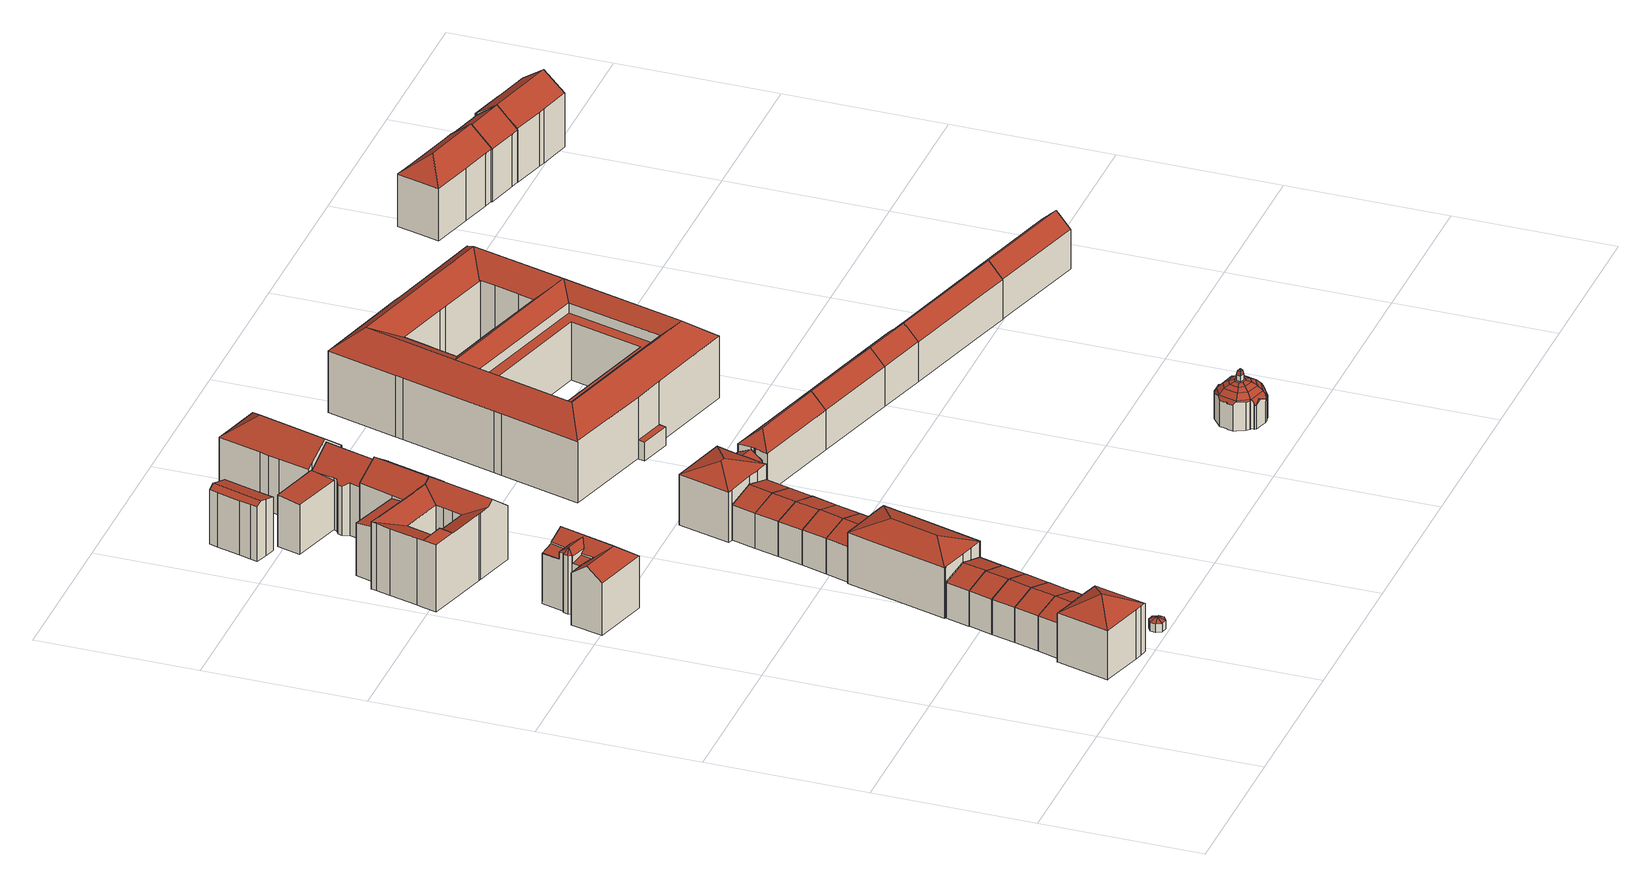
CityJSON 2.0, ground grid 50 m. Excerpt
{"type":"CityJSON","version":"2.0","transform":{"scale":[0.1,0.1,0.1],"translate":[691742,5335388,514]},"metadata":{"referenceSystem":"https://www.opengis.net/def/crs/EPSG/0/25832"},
"CityObjects":{
"building1":{"type":"Building","attributes":{"Gemeindeschluessel":"09162000","HoeheDach":"536.285","HoeheGrund":"515.530","Methode":"1000","NiedrigsteTraufeDesGebaeudes":"531.382","Geometrietyp2DReferenz":"3000","function":"31001_9998","roofType":"3500","measuredHeight":20.75,"storeysAboveGround":3},"geometry":[{"type":"MultiSurface","lod":"2","boundaries":[[[0,1,2,3,4,5]],[[6,7,8,9,10,11,12]],[[2,1,13,14]],[[15,16,5,4]],[[17,18,16,15,19,20]],[[21,22,23,24,25,26,27,20,19,15,4,3,2,14,28,29]],[[22,21,29,10,9,8]],[[11,10,29,28,14,13]],[[30,31,6,12,32]],[[32,12,18,17]],[[12,11,13,1,0,5,16,18]],[[25,31,30,26]],[[24,23,22,8,7,6,31,25]],[[27,26,30,32,17,20]]],"semantics":{"surfaces":[{"type":"WallSurface"},{"type":"RoofSurface"},{"type":"GroundSurface"}],"values":[0,1,0,0,0,2,0,0,1,1,1,0,0,0]}}]},
"building2":{"type":"Building","attributes":{"Gemeindeschluessel":"09162000","HoeheDach":"529.472","HoeheGrund":"515.530","Methode":"1000","NiedrigsteTraufeDesGebaeudes":"527.047","Geometrietyp2DReferenz":"3000","function":"31001_9998","roofType":"3100","measuredHeight":13.94,"storeysAboveGround":2},"geometry":[{"type":"MultiSurface","lod":"2","boundaries":[[[33,34,35,36,37,38,39]],[[40,37,36,41]],[[14,33,39,2]],[[29,42,41,36,35,34]],[[2,39,43,4]],[[42,29,14,2,4,44,45,40,41]],[[39,38,46,43]],[[29,34,33,14]],[[44,46,38,45]],[[45,38,37,40]],[[4,43,46,44]]],"semantics":{"surfaces":[{"type":"RoofSurface"},{"type":"WallSurface"},{"type":"GroundSurface"}],"values":[0,1,1,1,1,2,0,1,1,1,1]}}]},
"building3":{"type":"Building","attributes":{"Gemeindeschluessel":"09162000","HoeheDach":"529.508","HoeheGrund":"515.520","Methode":"1000","NiedrigsteTraufeDesGebaeudes":"527.029","Geometrietyp2DReferenz":"3000","function":"31001_9998","roofType":"3100","measuredHeight":13.99,"storeysAboveGround":2},"geometry":[{"type":"MultiSurface","lod":"2","boundaries":[[[47,48,49,50]],[[51,48,47,52,53,54]],[[55,56,54,53]],[[44,46,56,55]],[[38,37,57,58,49,48,51,54,59]],[[59,54,56,46]],[[60,45,38,59,46,44]],[[41,57,37,40]],[[61,41,40,45,60,44,55,53,52,47,50]],[[41,61,50,49,58,57]],[[40,37,38,45]]],"semantics":{"surfaces":[{"type":"WallSurface"},{"type":"RoofSurface"},{"type":"GroundSurface"}],"values":[0,0,0,0,1,1,0,0,2,0,0]}}]},
"building4":{"type":"Building","attributes":{"Gemeindeschluessel":"09162000","HoeheDach":"529.509","HoeheGrund":"515.510","Methode":"1000","NiedrigsteTraufeDesGebaeudes":"527.036","Geometrietyp2DReferenz":"3000","function":"31001_9998","roofType":"3100","measuredHeight":14,"storeysAboveGround":2},"geometry":[{"type":"MultiSurface","lod":"2","boundaries":[[[48,49,62,63,64,65,54]],[[50,49,48,47]],[[66,64,63,67]],[[68,50,47,53,55,69,70,66,67]],[[50,68,67,63,62,49]],[[69,71,65,70]],[[64,66,70,65]],[[55,56,71,69]],[[53,54,56,55]],[[54,65,71,56]],[[47,48,54,53]]],"semantics":{"surfaces":[{"type":"RoofSurface"},{"type":"WallSurface"},{"type":"GroundSurface"}],"values":[0,1,1,2,1,1,1,1,1,0,1]}}]},
"building5":{"type":"Building","attributes":{"Gemeindeschluessel":"09162000","HoeheDach":"519.390","HoeheGrund":"515.590","Methode":"2000","NiedrigsteTraufeDesGebaeudes":"518.407","Geometrietyp2DReferenz":"3000","function":"31001_2000","roofType":"3600","measuredHeight":3.8},"geometry":[{"type":"MultiSurface","lod":"2","boundaries":[[[72,73,74,75]],[[76,77,78,79]],[[76,79,80]],[[81,82,83,84]],[[84,83,73,72]],[[81,84,72,75,85,86,78,77]],[[82,76,80]],[[83,80,73]],[[80,87,74]],[[74,87,85,75]],[[85,87,88,86]],[[86,88,79,78]],[[80,88,87]],[[80,79,88]],[[77,76,82,81]],[[73,80,74]],[[83,82,80]]],"semantics":{"surfaces":[{"type":"WallSurface"},{"type":"RoofSurface"},{"type":"GroundSurface"}],"values":[0,0,1,0,0,2,1,1,1,0,0,0,1,1,0,1,1]}}]},
"building6":{"type":"Building","attributes":{"Gemeindeschluessel":"09162000","HoeheDach":"536.540","HoeheGrund":"515.640","Methode":"2000","NiedrigsteTraufeDesGebaeudes":"532.218","Geometrietyp2DReferenz":"3000","function":"31001_3000","roofType":"3100","measuredHeight":20.9,"storeysAboveGround":4},"geometry":[{"type":"MultiSurface","lod":"2","boundaries":[[[89,90,91,92]],[[93,94,95,96]],[[97,98,99,100]],[[101,102,103,104]],[[105,106,107,108,109]],[[110,111,112,113]],[[114,115,116,99,98]],[[93,96,90,89]],[[111,94,93,89,112]],[[113,109,108]],[[117,118,119,120,121]],[[100,99,122,123]],[[92,124,112,89]],[[104,103,120,119]],[[116,115,95,94,111,110,121,120,103]],[[125,126,127,124,92,91]],[[128,129,130,118,117,131]],[[114,98,97,132,133]],[[113,112,124,127,109]],[[133,125,91,90,96,95,115,114]],[[134,129,128,106,105,126,125,133,132,97,100,123]],[[129,134,135,102,101,130]],[[104,119,118,130,101]],[[116,103,102,135,136]],[[137,113,108,107]],[[105,109,127,126]],[[106,128,131,137,107]],[[134,123,122,136,135]],[[99,116,136,122]],[[110,113,137,131,117,121]]],"semantics":{"surfaces":[{"type":"RoofSurface"},{"type":"WallSurface"},{"type":"GroundSurface"}],"values":[0,1,1,1,1,0,0,0,1,0,1,1,1,1,0,1,1,1,0,1,2,1,0,0,0,1,1,1,0,0]}}]},
"building7":{"type":"Building","attributes":{"Gemeindeschluessel":"09162000","HoeheDach":"529.537","HoeheGrund":"515.460","Methode":"1000","NiedrigsteTraufeDesGebaeudes":"527.009","Geometrietyp2DReferenz":"3000","function":"31001_9998","roofType":"3100","measuredHeight":14.08,"storeysAboveGround":2},"geometry":[{"type":"MultiSurface","lod":"2","boundaries":[[[138,139,140,141,142,143]],[[66,144,65,70]],[[145,146,63,67]],[[69,71,147,148]],[[144,63,146,139,138,65]],[[70,65,71,69]],[[140,139,146,145]],[[65,138,143,147,71]],[[67,66,70,69,148,142,141,140,145]],[[148,147,143,142]],[[67,63,144,66]]],"semantics":{"surfaces":[{"type":"WallSurface"},{"type":"RoofSurface"},{"type":"GroundSurface"}],"values":[0,0,0,0,1,0,0,1,2,0,0]}}]},
"building8":{"type":"Building","attributes":{"Gemeindeschluessel":"09162000","HoeheDach":"529.450","HoeheGrund":"515.390","Methode":"1000","NiedrigsteTraufeDesGebaeudes":"526.973","Geometrietyp2DReferenz":"3000","function":"31001_9998","roofType":"3100","measuredHeight":14.06,"storeysAboveGround":2},"geometry":[{"type":"MultiSurface","lod":"2","boundaries":[[[149,150,151,152]],[[153,146,154,155]],[[156,157,146,153]],[[158,159,147,160]],[[160,147,150,149]],[[152,151,161,162,163]],[[155,154,164,159,158]],[[163,162,157,156]],[[152,163,156,153,155,158,160,149]],[[154,146,157,162,161,164]],[[159,164,161,151,150,147]]],"semantics":{"surfaces":[{"type":"WallSurface"},{"type":"GroundSurface"},{"type":"RoofSurface"}],"values":[0,0,0,0,0,0,0,0,1,2,2]}}]},
"building9":{"type":"Building","attributes":{"Gemeindeschluessel":"09162000","HoeheDach":"535.432","HoeheGrund":"515.430","Methode":"1000","NiedrigsteTraufeDesGebaeudes":"532.065","Geometrietyp2DReferenz":"3000","function":"31001_9998","roofType":"3200","measuredHeight":20,"storeysAboveGround":3},"geometry":[{"type":"MultiSurface","lod":"2","boundaries":[[[165,166,167,168,169,170,171]],[[171,172,173,174,175,176]],[[152,166,165,149]],[[177,178,179,180,181,182,183]],[[170,177,183,173,172,171]],[[163,167,166,152]],[[184,185,156,163,152,149,176,175,174,186,187,188,189,190,191]],[[191,178,192,184]],[[178,191,190,179]],[[183,182,187,186,174,173]],[[169,192,178,177,170]],[[185,184,192,169,168,156]],[[149,165,171,176]],[[187,182,181,188]],[[180,179,190,189,188,181]],[[156,168,167,163]]],"semantics":{"surfaces":[{"type":"RoofSurface"},{"type":"WallSurface"},{"type":"GroundSurface"}],"values":[0,1,1,0,0,1,2,1,1,1,0,1,1,1,1,1]}}]},
"building10":{"type":"Building","attributes":{"Gemeindeschluessel":"09162000","HoeheDach":"539.090","HoeheGrund":"515.669","Methode":"2000","NiedrigsteTraufeDesGebaeudes":"533.487","Geometrietyp2DReferenz":"3000","function":"31001_3000","roofType":"3100","measuredHeight":23.42,"storeysAboveGround":4},"geometry":[{"type":"MultiSurface","lod":"2","boundaries":[[[193,194,195,196,197,198,199,200]],[[201,202,203,204,205,206,207,208]],[[209,210,211,212]],[[213,214,215,216,217,218,194,219]],[[220,221,222,223,224,225,226,227,228,229,230,231,232,233,234,209,212,207,206,205,204],[235,236,237,238,239,240,241,242]],[[204,203,243,220]],[[244,245,200,199,230,229,228]],[[230,199,198,231]],[[193,219,194]],[[220,243,246,221]],[[213,247,248,214]],[[239,218,249,240]],[[224,223,222,250,251,217,216,225]],[[238,194,218,239]],[[195,252,253,201,208,211,210,254,196]],[[197,196,254,234,233,232]],[[221,246,250,222]],[[235,242,255,253,252,236]],[[240,249,256,241]],[[250,246,243,203,202,251]],[[238,237,236,252,195,194]],[[225,216,215,226]],[[231,198,197,232]],[[248,247,257,245,244]],[[257,247,213,219,193,200,245]],[[227,226,215,214,248,244,228]],[[234,254,210,209]],[[212,211,208,207]],[[217,251,202,201,253,255,256,249,218]],[[241,256,255,242]]],"semantics":{"surfaces":[{"type":"RoofSurface"},{"type":"WallSurface"},{"type":"GroundSurface"}],"values":[0,1,1,0,2,1,1,1,1,1,1,1,1,1,0,1,1,1,1,0,1,1,1,0,1,1,1,1,0,1]}}]},
"building11":{"type":"Building","attributes":{"Gemeindeschluessel":"09162000","HoeheDach":"533.687","HoeheGrund":"515.520","Methode":"1000","NiedrigsteTraufeDesGebaeudes":"532.799","Geometrietyp2DReferenz":"3000","function":"31001_9998","roofType":"1000","measuredHeight":18.17,"storeysAboveGround":4},"geometry":[{"type":"MultiSurface","lod":"2","boundaries":[[[258,259,260,261,262,263]],[[264,265,266,260,259,258]],[[267,268,263,262,261,269]],[[269,266,265,267]],[[268,267,265,264,258,263]],[[261,260,266,269]]],"semantics":{"surfaces":[{"type":"WallSurface"},{"type":"RoofSurface"},{"type":"GroundSurface"}],"values":[0,1,2,0,0,0]}}]},
"building12":{"type":"Building","attributes":{"Gemeindeschluessel":"09162000","HoeheDach":"529.516","HoeheGrund":"515.430","Methode":"1000","NiedrigsteTraufeDesGebaeudes":"526.956","Geometrietyp2DReferenz":"3000","function":"31001_9998","roofType":"3100","measuredHeight":14.09,"storeysAboveGround":2},"geometry":[{"type":"MultiSurface","lod":"2","boundaries":[[[270,271,272,273]],[[274,275,276,190]],[[277,278,279,280,281]],[[189,190,276,282,277,188]],[[282,276,275,272,271,278,277]],[[188,277,281,187]],[[281,280,283,187]],[[279,278,271,270,284,285,283,280]],[[273,272,275,274]],[[190,189,188,187,283,285,284,270,273,274]]],"semantics":{"surfaces":[{"type":"WallSurface"},{"type":"RoofSurface"},{"type":"GroundSurface"}],"values":[0,0,1,0,1,0,0,0,0,2]}}]},
"building13":{"type":"Building","attributes":{"Gemeindeschluessel":"09162000","HoeheDach":"534.670","HoeheGrund":"515.610","Methode":"2000","NiedrigsteTraufeDesGebaeudes":"533.105","Geometrietyp2DReferenz":"3000","function":"31001_9998","roofType":"3100","measuredHeight":19.06,"storeysAboveGround":5},"geometry":[{"type":"MultiSurface","lod":"2","boundaries":[[[286,287,288,289]],[[290,291,292,293,294,295]],[[296,297,292,291]],[[298,299,300,301]],[[292,297,302,303,304,305,293]],[[295,294,299,298]],[[306,296,291,290,295,298,301,286,289,307,308,309]],[[308,304,303,309]],[[296,306,309,303,302,297]],[[305,304,308,307,289,288]],[[293,305,288,287,300,299,294]],[[301,300,287,286]]],"semantics":{"surfaces":[{"type":"WallSurface"},{"type":"RoofSurface"},{"type":"GroundSurface"}],"values":[0,0,0,0,1,0,2,0,0,0,1,0]}}]},
"building14":{"type":"Building","attributes":{"Gemeindeschluessel":"09162000","HoeheDach":"529.557","HoeheGrund":"515.400","Methode":"1000","NiedrigsteTraufeDesGebaeudes":"526.964","Geometrietyp2DReferenz":"3000","function":"31001_9998","roofType":"3100","measuredHeight":14.16,"storeysAboveGround":2},"geometry":[{"type":"MultiSurface","lod":"2","boundaries":[[[310,311,312,313]],[[284,270,271,314,280,283]],[[283,280,315,316]],[[273,272,271,270]],[[274,273,270,284,283,316,310,313,317]],[[271,272,275,318,312,311,319,314]],[[319,311,310,316,315]],[[314,319,315,280]],[[317,318,275,274]],[[313,312,318,317]],[[274,275,272,273]]],"semantics":{"surfaces":[{"type":"WallSurface"},{"type":"GroundSurface"},{"type":"RoofSurface"}],"values":[0,0,0,0,1,2,0,2,0,0,0]}}]},
"building15":{"type":"Building","attributes":{"Gemeindeschluessel":"09162000","HoeheDach":"532.656","HoeheGrund":"515.620","Methode":"1000","NiedrigsteTraufeDesGebaeudes":"531.776","Geometrietyp2DReferenz":"3000","function":"31001_9998","roofType":"1000","measuredHeight":17.04,"storeysAboveGround":4},"geometry":[{"type":"MultiSurface","lod":"2","boundaries":[[[320,321,322,323,324,325]],[[321,326,327,322]],[[320,328,326,321]],[[328,329,330,331,332,327,326]],[[324,331,330,325]],[[320,325,330,329,328]],[[332,331,324,323,322,327]]],"semantics":{"surfaces":[{"type":"GroundSurface"},{"type":"WallSurface"},{"type":"RoofSurface"}],"values":[0,1,1,2,1,1,1]}}]},
"building16":{"type":"Building","attributes":{"Gemeindeschluessel":"09162000","HoeheDach":"539.022","HoeheGrund":"515.530","Methode":"1000","NiedrigsteTraufeDesGebaeudes":"533.763","Geometrietyp2DReferenz":"3000","function":"31001_9998","roofType":"3100","measuredHeight":23.49,"storeysAboveGround":4},"geometry":[{"type":"MultiSurface","lod":"2","boundaries":[[[333,334,335,336,337,338]],[[337,336,335,339,340,341,342,343]],[[344,345,333,338,346,347]],[[339,335,334,348]],[[349,347,346,350,351,267]],[[269,352,343,342]],[[345,344,347,349,267,353,269,342,341,340,339,348]],[[351,354,352,269,353,267]],[[350,346,338,337,343,352,354,351]],[[345,348,334,333]]],"semantics":{"surfaces":[{"type":"RoofSurface"},{"type":"WallSurface"},{"type":"GroundSurface"}],"values":[0,1,1,1,1,1,2,1,0,1]}}]},
"building17":{"type":"Building","attributes":{"Gemeindeschluessel":"09162000","HoeheDach":"529.401","HoeheGrund":"515.400","Methode":"1000","NiedrigsteTraufeDesGebaeudes":"526.968","Geometrietyp2DReferenz":"3000","function":"31001_9998","roofType":"3100","measuredHeight":14,"storeysAboveGround":2},"geometry":[{"type":"MultiSurface","lod":"2","boundaries":[[[313,355,356,310]],[[357,358,359,360]],[[310,356,315,316]],[[360,359,318,317]],[[355,318,359,358,361,362,356]],[[363,361,358,357]],[[317,318,355,313]],[[362,361,363,364,365,366]],[[356,362,366,315]],[[316,315,366,365]],[[317,313,310,316,365,364,363,357,360]]],"semantics":{"surfaces":[{"type":"WallSurface"},{"type":"RoofSurface"},{"type":"GroundSurface"}],"values":[0,0,0,0,1,0,0,0,1,0,2]}}]},
"building18":{"type":"Building","attributes":{"Gemeindeschluessel":"09162000","HoeheDach":"529.378","HoeheGrund":"515.380","Methode":"1000","NiedrigsteTraufeDesGebaeudes":"526.939","Geometrietyp2DReferenz":"3000","function":"31001_9998","roofType":"3100","measuredHeight":14,"storeysAboveGround":2},"geometry":[{"type":"MultiSurface","lod":"2","boundaries":[[[367,358,368,369,370,371,372,362]],[[360,368,358,357]],[[365,366,373,374]],[[375,370,369,376]],[[376,369,368,360]],[[360,357,363,364,365,374,377,378,375,376]],[[357,358,367,363]],[[364,363,367,362,366,365]],[[362,372,373,366]],[[372,371,378,377,374,373]],[[378,371,370,375]]],"semantics":{"surfaces":[{"type":"RoofSurface"},{"type":"WallSurface"},{"type":"GroundSurface"}],"values":[0,1,1,1,1,2,1,1,0,1,1]}}]},
"building19":{"type":"Building","attributes":{"Gemeindeschluessel":"09162000","HoeheDach":"529.444","HoeheGrund":"515.400","Methode":"1000","NiedrigsteTraufeDesGebaeudes":"526.886","Geometrietyp2DReferenz":"3000","function":"31001_9998","roofType":"3100","measuredHeight":14.04,"storeysAboveGround":2},"geometry":[{"type":"MultiSurface","lod":"2","boundaries":[[[374,373,379,380]],[[376,381,382,369]],[[377,378,383,372,373,374]],[[384,385,386,387,380,379]],[[388,376,369,389,370,375]],[[375,370,383,378]],[[390,391,382,381]],[[372,384,379,373]],[[386,385,392,393]],[[376,388,375,378,377,374,380,387,386,393,390,381]],[[383,370,389,369,382,391,392,385,384,372]],[[393,392,391,390]]],"semantics":{"surfaces":[{"type":"WallSurface"},{"type":"RoofSurface"},{"type":"GroundSurface"}],"values":[0,0,0,0,0,0,0,1,0,2,1,0]}}]},
"building20":{"type":"Building","attributes":{"Gemeindeschluessel":"09162000","HoeheDach":"538.282","HoeheGrund":"515.480","Methode":"2000","NiedrigsteTraufeDesGebaeudes":"531.676","Geometrietyp2DReferenz":"3000","function":"31001_9998","roofType":"3100","measuredHeight":22.8,"storeysAboveGround":4},"geometry":[{"type":"MultiSurface","lod":"2","boundaries":[[[394,395,396,397,398,399]],[[400,401,402,403]],[[404,405,406,407]],[[408,409,410,411,406,405,412,413,398,397,396,414]],[[415,416,339,417,409,408,414,342]],[[403,402,417,339]],[[413,412,405,404,418,419]],[[403,339,416,415,342,395,394,399,419,418,404,407,420,421,400]],[[414,396,395,342]],[[417,402,401,410,409]],[[407,406,411,420]],[[410,401,400,421,420,411]],[[399,398,413,419]]],"semantics":{"surfaces":[{"type":"WallSurface"},{"type":"RoofSurface"},{"type":"GroundSurface"}],"values":[0,0,0,1,0,0,0,2,0,1,0,0,0]}}]},
"building21":{"type":"Building","attributes":{"Gemeindeschluessel":"09162000","HoeheDach":"534.990","HoeheGrund":"515.291","Methode":"1000","NiedrigsteTraufeDesGebaeudes":"531.883","Geometrietyp2DReferenz":"3000","function":"31001_9998","roofType":"3200","measuredHeight":19.7,"storeysAboveGround":3},"geometry":[{"type":"MultiSurface","lod":"2","boundaries":[[[422,423,424,425]],[[426,427,428,429]],[[430,431,432,433]],[[434,435,427,426]],[[422,425,436,437,438,431,430,439]],[[440,433,432,441]],[[423,422,439,442]],[[443,436,425,424]],[[444,445,446,447]],[[447,446,448,449]],[[450,451,445,444]],[[440,442,439,433]],[[449,448,435,434]],[[452,429,428,438,437]],[[452,443,424,423,442,440,441,450,444,447,449,434,426,429]],[[441,432,451,450]],[[438,428,427,435,448,446,445,451,432,431]],[[430,433,439]],[[452,437,436,443]]],"semantics":{"surfaces":[{"type":"WallSurface"},{"type":"RoofSurface"},{"type":"GroundSurface"}],"values":[0,0,1,0,1,0,0,0,0,0,0,0,0,0,2,0,1,1,0]}}]},
"building22":{"type":"Building","attributes":{"Gemeindeschluessel":"09162000","HoeheDach":"539.618","HoeheGrund":"515.060","Methode":"1000","NiedrigsteTraufeDesGebaeudes":"533.423","Geometrietyp2DReferenz":"3000","function":"31001_9998","roofType":"3200","measuredHeight":24.56,"storeysAboveGround":4},"geometry":[{"type":"MultiSurface","lod":"2","boundaries":[[[453,454,455,456]],[[457,458,459,460]],[[461,462,463,464]],[[465,466,467,468]],[[454,469,470,471,459,458,472,473,455]],[[471,474,475,476,460,459]],[[464,463,466,465]],[[477,472,458,457]],[[461,464,465,468,478,453,456,479,477,457,460,476,475]],[[470,474,471]],[[479,473,472,477]],[[467,466,463,462,474,470,469]],[[478,468,467,469,454,453]],[[475,474,462,461]],[[456,455,473,479]]],"semantics":{"surfaces":[{"type":"WallSurface"},{"type":"RoofSurface"},{"type":"GroundSurface"}],"values":[0,0,0,0,1,0,0,0,2,1,0,1,0,0,0]}}]},
"building23":{"type":"Building","attributes":{"Gemeindeschluessel":"09162000","HoeheDach":"527.440","HoeheGrund":"515.263","Methode":"2000","NiedrigsteTraufeDesGebaeudes":"522.250","Geometrietyp2DReferenz":"3000","function":"31001_9998","roofType":"3100","measuredHeight":12.18,"storeysAboveGround":3},"geometry":[{"type":"MultiSurface","lod":"2","boundaries":[[[480,481,482,483,484,485,486,487,488,489,490]],[[449,434,491,492,490,489]],[[447,488,487,444]],[[493,482,481,494]],[[450,495,496,497]],[[450,444,487,486,495]],[[498,499,493,494,500,434,449,447,444,450,497]],[[498,484,483,499]],[[499,483,482,493]],[[500,501,491,434]],[[485,496,495,486]],[[500,494,481,480,502,501]],[[498,497,496,485,484]],[[502,480,490,492]],[[449,489,488,447]],[[501,502,492,491]]],"semantics":{"surfaces":[{"type":"RoofSurface"},{"type":"WallSurface"},{"type":"GroundSurface"}],"values":[0,1,1,1,1,1,2,1,1,1,0,1,1,1,1,0]}}]},
"building24":{"type":"Building","attributes":{"Gemeindeschluessel":"09162000","HoeheDach":"532.494","HoeheGrund":"515.090","Methode":"1000","NiedrigsteTraufeDesGebaeudes":"528.034","Geometrietyp2DReferenz":"3000","function":"31001_9998","roofType":"3200","measuredHeight":17.4,"storeysAboveGround":3},"geometry":[{"type":"MultiSurface","lod":"2","boundaries":[[[503,504,505,506]],[[507,508,509,510]],[[511,512,513,514,515,503,506,516,517,507,510]],[[518,519,520,521,522,523]],[[520,512,511,510,509,521]],[[512,520,519,513]],[[522,521,509,508]],[[516,524,525,517]],[[506,505,524,516]],[[513,519,518,514]],[[517,525,508,507]],[[522,508,525,524,505,504,523]],[[515,523,504,503]],[[514,518,523,515]]],"semantics":{"surfaces":[{"type":"WallSurface"},{"type":"GroundSurface"},{"type":"RoofSurface"}],"values":[0,0,1,2,0,0,2,0,0,0,0,2,0,0]}}]},
"building25":{"type":"Building","attributes":{"Gemeindeschluessel":"09162000","HoeheDach":"532.489","HoeheGrund":"514.950","Methode":"1000","NiedrigsteTraufeDesGebaeudes":"527.958","Geometrietyp2DReferenz":"3000","function":"31001_9998","roofType":"3100","measuredHeight":17.54,"storeysAboveGround":3},"geometry":[{"type":"MultiSurface","lod":"2","boundaries":[[[526,527,520,528]],[[520,521,509,529,530,528]],[[531,532,518,533]],[[532,534,535,521,520,527,518]],[[535,536,509,521]],[[537,538,531,533,526,528,530,529,539]],[[533,518,527,526]],[[538,534,532,531]],[[534,538,537,539,536,535]],[[529,509,536,539]]],"semantics":{"surfaces":[{"type":"WallSurface"},{"type":"RoofSurface"},{"type":"GroundSurface"}],"values":[0,0,0,1,1,2,0,0,0,0]}}]},
"building26":{"type":"Building","attributes":{"name":"Bayerisches Staatsministerium für Ernährung,Landwirtschaft, Forsten und Tourismus","Gemeindeschluessel":"09162000","HoeheDach":"541.471","HoeheGrund":"514.810","Methode":"2000","NiedrigsteTraufeDesGebaeudes":"520.929","Geometrietyp2DReferenz":"3000","function":"31001_3000","roofType":"3100","measuredHeight":26.66,"storeysAboveGround":4},"geometry":[{"type":"MultiSurface","lod":"2","boundaries":[[[540,541,542,543,544,545,546,547,548,549,550,551,552,553,554,555,556,557,558,559,560,561],[562,563,564,565,566,567,568,569,570,571,572,573,574,575,576,577,578,579],[580,581,582,583,584]],[[568,585,586,569]],[[577,587,588,578]],[[589,590,591,592,593,594]],[[595,596,597,598]],[[583,599,600,584]],[[573,592,591,574]],[[580,584,600,601,602,581]],[[598,603,604,595],[602,601,600,599,605]],[[558,606,607,559]],[[608,589,609,597]],[[610,611,612,613,614,615,616,589,608]],[[564,563,562,579,617,618,619,620,621,565]],[[570,622,623,571]],[[594,593,624]],[[589,616,618,619,618,617,588,587,625,590]],[[543,612,611,544]],[[626,627,610,608,628,629]],[[592,573,572,571,623,624,593]],[[565,621,630,566]],[[569,586,622,570]],[[553,631,632,554]],[[604,633,596,595]],[[542,613,612,543]],[[556,634,635,557]],[[552,551,626,629,631,553]],[[629,628,594,636,606,635,634,637,632,631]],[[598,597,609,603]],[[541,614,613,542]],[[567,566,630,638,585,568]],[[545,544,611,610,627,639,546]],[[576,625,587,577]],[[555,637,634,556]],[[548,640,641,549]],[[590,625,576,575,574,591]],[[636,616,615,642,643,607,606]],[[541,540,561,642,615,614]],[[548,547,546,639,644,640]],[[554,632,637,555]],[[640,644,639,645,646,641]],[[559,607,643,560]],[[624,623,622,586,585,638,636,594]],[[603,609,633,604]],[[596,633,594,628]],[[581,602,605,582]],[[641,646,645,626,551,550,549]],[[639,627,626,645]],[[557,635,606,558]],[[633,609,589,594]],[[638,630,621,620,619,618,616,636]],[[582,605,599,583]],[[578,588,617,579]],[[560,643,642,561]],[[608,597,596,628]]],"semantics":{"surfaces":[{"type":"GroundSurface"},{"type":"WallSurface"},{"type":"RoofSurface"}],"values":[0,1,1,2,1,1,1,1,2,1,2,2,1,1,1,2,1,2,1,1,1,1,1,1,1,1,2,1,1,1,1,1,1,1,1,2,1,1,1,2,1,2,1,2,1,1,1,1,2,2,1,1,1,2]}}]},
"building27":{"type":"Building","attributes":{"name":"Dianatempel","Gemeindeschluessel":"09162000","HoeheDach":"531.260","HoeheGrund":"514.910","Methode":"2000","NiedrigsteTraufeDesGebaeudes":"521.987","Geometrietyp2DReferenz":"3000","function":"31001_3047","roofType":"2100","measuredHeight":16.35},"geometry":[{"type":"MultiSurface","lod":"2","boundaries":[[[647,648,649,650]],[[651,652,653,654]],[[649,655,656,657]],[[658,659,660,661,662,663,664,665]],[[666,667,668,669,670,671]],[[667,672,673,674,675,668]],[[676,677,678,679,680,681]],[[682,683,684,685,686,687]],[[650,649,657,688,689]],[[690,691,661,660]],[[692,693,694,695]],[[696,697,698]],[[699,690,660,659]],[[700,701,702,703]],[[704,705,706,707]],[[708,709,710,711,676,681,712,713,714,715]],[[716,717,718,719,658,665,720]],[[721,722,723,724]],[[720,665,725,704]],[[726,671,670,727,701,700]],[[728,729,730,731]],[[732,733,720,704,707,734]],[[735,736,737,738,739,740,741,742,743,673,672,667,666,671,726,700,703,744,745,746,747,748,749,715,714,713,712,681,680,679,750,751,752,721,724,753,754,755,686,685,684,756,757,758,728,731,759,760,761]],[[663,662,730,729,762,763,764]],[[699,736,735,761,691,690]],[[765,766,767,648]],[[768,769,722,721,752,751]],[[770,687,686,755,754,771]],[[772,773,774,775,776,766,765,777],[778,779,692,695]],[[766,776,654,767]],[[652,663,764,653]],[[655,653,764,780,656]],[[705,781,774,773]],[[693,696,782,694]],[[706,772,777,647]],[[723,783,771,754,753,724]],[[758,762,729,728]],[[781,651,775,774]],[[661,691,761,760,759,731,730,662]],[[725,652,651,781]],[[779,784,693,692]],[[668,675,785,669]],[[763,762,758,757,756,786]],[[750,787,768,751]],[[695,694,788,778]],[[743,789,674,673]],[[648,767,655,649]],[[696,698,782]],[[705,773,772,706]],[[782,790,788,694]],[[767,654,653,655]],[[665,664,663,652,725]],[[682,687,770,791]],[[698,790,782]],[[684,683,786,756]],[[740,718,717,741]],[[743,742,741,717,716,789]],[[780,764,763,786,683,682,791,783,723,722,769,656]],[[693,784,697,696]],[[670,669,785,727]],[[777,765,648,647]],[[679,678,787,750]],[[739,719,718,740]],[[698,697,790]],[[792,710,709]],[[749,748,793,794,708,715]],[[747,795,793,748]],[[778,788,784,779]],[[795,747,746,796]],[[707,706,647,650]],[[794,689,688,657,677,676,711,792,709,708]],[[775,651,654,776]],[[727,785,675,674,789,716,720,733,732,702,701]],[[796,734,707,650,689]],[[791,770,771,783]],[[790,697,784,788]],[[657,656,769,768,787,678,677]],[[704,725,781,705]],[[745,744,703,702,732,734,796,746]],[[739,738,737,736,699,659,658,719]],[[792,711,710]],[[793,795,796,689,794]]],"semantics":{"surfaces":[{"type":"RoofSurface"},{"type":"WallSurface"},{"type":"GroundSurface"}],"values":[0,0,0,0,1,1,1,1,0,0,1,0,0,1,0,1,0,1,0,1,1,0,2,0,1,0,1,1,0,0,0,0,0,0,0,1,1,0,1,0,1,0,1,1,1,1,0,0,0,0,0,0,0,0,1,1,1,0,0,0,0,1,1,0,0,1,1,1,1,0,0,0,0,0,0,0,0,0,1,1,0,0]}}]},
"building28":{"type":"Building","attributes":{"Gemeindeschluessel":"09162000","HoeheDach":"532.468","HoeheGrund":"514.890","Methode":"1000","NiedrigsteTraufeDesGebaeudes":"527.979","Geometrietyp2DReferenz":"3000","function":"31001_9998","roofType":"3100","measuredHeight":17.58,"storeysAboveGround":3},"geometry":[{"type":"MultiSurface","lod":"2","boundaries":[[[797,798,536,535]],[[799,532,534,800]],[[801,802,803,797,535,534,532]],[[804,802,801,805]],[[805,801,532,799]],[[806,807,804,805,799,800,808,809,810]],[[534,535,536,809,808,800]],[[807,803,802,804]],[[803,807,806,810,798,797]],[[809,536,798,810]]],"semantics":{"surfaces":[{"type":"RoofSurface"},{"type":"WallSurface"},{"type":"GroundSurface"}],"values":[0,1,0,1,1,2,1,1,1,1]}}]},
"building29":{"type":"Building","attributes":{"name":"Kunstverein München","Gemeindeschluessel":"09162000","HoeheDach":"532.505","HoeheGrund":"514.850","Methode":"1000","NiedrigsteTraufeDesGebaeudes":"527.817","Geometrietyp2DReferenz":"3000","function":"31001_9998","roofType":"3100","measuredHeight":17.66,"storeysAboveGround":2},"geometry":[{"type":"MultiSurface","lod":"2","boundaries":[[[811,812,813,814,815,797]],[[816,817,818,819,820,821,805,804,807,806,810,822]],[[804,802,803,807]],[[810,815,814,822]],[[805,823,802,804]],[[821,820,819,824,825,826,823,805]],[[803,797,815,810,806,807]],[[827,818,817,816,822,814,813,812]],[[826,825,824,827,812,811,797,803,802,823]],[[818,827,824,819]]],"semantics":{"surfaces":[{"type":"RoofSurface"},{"type":"GroundSurface"},{"type":"WallSurface"}],"values":[0,1,2,2,2,2,2,2,0,2]}}]},
"building30":{"type":"Building","attributes":{"name":"Deutsches Theatermuseum","Gemeindeschluessel":"09162000","HoeheDach":"532.494","HoeheGrund":"514.853","Methode":"1000","NiedrigsteTraufeDesGebaeudes":"527.811","Geometrietyp2DReferenz":"3000","function":"31001_3000","roofType":"3100","measuredHeight":17.64,"storeysAboveGround":2},"geometry":[{"type":"MultiSurface","lod":"2","boundaries":[[[828,829,830,831]],[[831,830,832,819]],[[818,833,812,834,822]],[[835,836,834,812]],[[837,836,835,829,828]],[[818,822,837,828,831,819]],[[819,832,833,818]],[[822,834,836,837]],[[830,829,835,812,833,832]]],"semantics":{"surfaces":[{"type":"WallSurface"},{"type":"RoofSurface"},{"type":"GroundSurface"}],"values":[0,0,0,1,0,2,0,0,1]}}]},
"building31":{"type":"Building","attributes":{"Gemeindeschluessel":"09162000","HoeheDach":"537.482","HoeheGrund":"514.610","Methode":"1000","NiedrigsteTraufeDesGebaeudes":"531.684","Geometrietyp2DReferenz":"3000","function":"31001_9998","roofType":"3200","measuredHeight":22.87,"storeysAboveGround":5},"geometry":[{"type":"MultiSurface","lod":"2","boundaries":[[[838,839,840,841]],[[842,843,844,845]],[[846,847,848,849,850,851]],[[839,838,852,853,854,855]],[[856,857,858,848,847,846]],[[859,860,861,862]],[[863,864,843,842]],[[841,840,865,866]],[[862,861,864,863]],[[866,865,867,868]],[[858,857,860,859,869,870,849,848]],[[868,867,846,851]],[[867,865,840,839,855,856,846]],[[852,838,841,866,868,851,850,849,870,869,859,862,863,842,845,853]],[[845,844,854,853]],[[856,855,854,844,843,864,861,860,857]]],"semantics":{"surfaces":[{"type":"WallSurface"},{"type":"RoofSurface"},{"type":"GroundSurface"}],"values":[0,0,0,0,1,0,0,0,0,0,0,0,1,2,0,1]}}]},
"building32":{"type":"Building","attributes":{"Gemeindeschluessel":"09162000","HoeheDach":"537.290","HoeheGrund":"514.440","Methode":"2000","NiedrigsteTraufeDesGebaeudes":"531.539","Geometrietyp2DReferenz":"3000","function":"31001_1000","roofType":"3100","measuredHeight":22.85,"storeysAboveGround":5},"geometry":[{"type":"MultiSurface","lod":"2","boundaries":[[[871,872,873,874]],[[875,876,877,878]],[[879,880,881,882]],[[878,877,883,884]],[[885,886,887,888,889]],[[890,891,892,872,871]],[[890,871,874,875,878,884,885,889,879,882]],[[882,881,891,890]],[[884,883,886,885]],[[889,888,880,879]],[[874,873,876,875]],[[881,880,888,887,892,891]],[[887,886,883,877,876,873,872,892]]],"semantics":{"surfaces":[{"type":"WallSurface"},{"type":"GroundSurface"},{"type":"RoofSurface"}],"values":[0,0,0,0,0,0,1,0,0,0,0,2,2]}}]},
"building33":{"type":"Building","attributes":{"Gemeindeschluessel":"09162000","HoeheDach":"537.304","HoeheGrund":"514.320","Methode":"1000","NiedrigsteTraufeDesGebaeudes":"532.016","Geometrietyp2DReferenz":"3000","function":"31001_1000","roofType":"3100","measuredHeight":22.98,"storeysAboveGround":5},"geometry":[{"type":"MultiSurface","lod":"2","boundaries":[[[893,894,895,896]],[[897,898,899,900,901,902]],[[902,901,903,904,905,906,907,895,894,908,909]],[[898,897,910,911]],[[912,905,904,913]],[[914,910,897,902,909,915]],[[915,909,908,916,917,918]],[[900,899,898,911,919,918,917,916,893,896,920,921,912,913,922]],[[913,904,903,922]],[[921,906,905,912]],[[907,906,921,920,896,895]],[[919,914,915,918]],[[922,903,901,900]],[[911,910,914,919]],[[916,908,894,893]]],"semantics":{"surfaces":[{"type":"WallSurface"},{"type":"RoofSurface"},{"type":"GroundSurface"}],"values":[0,0,1,0,0,1,0,2,0,0,0,0,0,0,0]}}]}
},
"vertices":[
[373,221,175],[425,206,176],[425,206,15],[373,221,15],[345,230,15],[345,230,174],[461,19,175],[462,19,175],[464,18,174],[486,108,175],[504,182,176],[502,182,177],[396,125,223],[463,194,176],[463,194,15],[330,234,15],[330,234,174],[285,67,175],[330,233,175],[330,233,15],[285,67,15],[486,108,15],[464,18,15],[462,19,15],[461,19,15],[441,24,15],[419,30,15],[286,67,15],[502,182,15],[504,182,15],[419,30,175],[441,24,175],[286,67,175],
[463,194,143],[504,182,131],[526,257,131],[526,258,131],[484,270,143],[447,281,155],[425,206,155],[484,270,15],[526,258,15],[526,257,15],[345,230,131],[367,304,15],[447,281,15],[367,304,130],
[507,350,15],[507,350,143],[550,338,130],[550,338,15],[495,353,147],[495,353,15],[469,360,15],[469,360,155],[389,382,15],[389,382,130],[526,258,130],[549,337,130],[446,281,155],[446,281,15],[549,337,15],
[571,413,130],[572,414,130],[529,425,143],[491,435,155],[529,425,15],[572,414,15],[571,413,15],[410,457,15],[491,435,15],[410,457,130],
[579,9,16],[579,9,44],[570,25,44],[570,25,16],[618,32,44],[618,32,16],[609,48,16],[609,48,44],[594,28,54],[614,14,16],[614,14,44],[597,4,44],[597,4,16],[574,43,16],[591,53,16],[574,43,44],[591,53,44],
[130,1650,182],[145,1705,182],[144,1706,182],[128,1647,182],[170,1638,192],[170,1638,197],[186,1694,197],[186,1694,192],[242,1543,16],[242,1543,188],[212,1440,187],[212,1440,16],[111,1577,183],[111,1577,188],[146,1553,197],[146,1553,191],[119,1633,16],[116,1620,16],[116,1620,206],[116,1621,207],[119,1633,207],[204,1605,222],[183,1634,206],[130,1650,206],[136,1624,222],[277,1668,188],[232,1681,225],[181,1503,225],[119,1605,206],[119,1605,183],[157,1594,191],[157,1594,197],[171,1590,206],[37,1489,187],[37,1489,16],[128,1647,206],[144,1706,16],[125,1638,16],[125,1638,208],[120,1608,16],[112,1577,16],[112,1577,183],[120,1608,207],[248,1563,16],[277,1668,16],[63,1591,16],[63,1591,187],[50,1540,225],[119,1608,208],
[512,510,155],[550,501,144],[550,501,15],[512,510,15],[512,511,15],[512,511,155],[529,425,144],[593,490,15],[593,490,130],[431,532,130],[431,532,15],
[452,609,14],[452,609,130],[533,587,154],[533,587,14],[593,490,14],[550,501,143],[550,501,14],[615,566,14],[615,566,130],[512,511,14],[512,511,154],[431,532,14],[533,587,155],[572,577,143],[572,577,14],[513,510,155],
[452,609,181],[533,587,181],[572,577,181],[615,566,181],[616,566,181],[556,672,214],[447,611,181],[518,863,181],[538,932,181],[538,932,14],[518,863,14],[447,611,14],[600,824,214],[710,886,181],[706,887,181],[664,899,181],[625,909,181],[544,931,181],[539,932,181],[618,566,14],[616,566,14],[539,932,14],[544,931,14],[625,909,14],[664,899,14],[706,887,14],[710,886,14],[618,566,181],
[65,1999,216],[95,2013,207],[119,2098,207],[59,2185,237],[55,2169,237],[42,2123,237],[18,2035,237],[12,2014,237],[306,2112,236],[325,2107,251],[395,2087,195],[395,2087,17],[325,2107,17],[306,2112,17],[269,2123,17],[269,2123,236],[94,2175,17],[94,2175,237],[252,2127,236],[252,2127,17],[90,1992,217],[78,1949,236],[203,1915,236],[210,1913,236],[248,1902,236],[227,1975,207],[65,1999,217],[370,1998,17],[362,1970,17],[337,1877,17],[267,1897,17],[248,1902,17],[210,1913,17],[203,1915,17],[78,1949,17],[0,1971,17],[12,2014,17],[18,2035,17],[42,2123,17],[55,2169,17],[59,2185,17],[59,2186,17],[251,2061,17],[119,2100,17],[119,2098,17],[95,2013,17],[227,1975,17],[236,2005,17],[244,2035,17],[252,2061,17],[370,1998,195],[0,1971,238],[12,2014,238],[362,1970,195],[90,1992,238],[78,1949,238],[236,2005,207],[337,1877,195],[267,1897,251],[119,2100,207],[251,2061,207],[59,2186,237],[252,2061,208],[244,2035,208],[65,1999,238],
[94,2175,197],[94,2176,197],[116,2251,188],[116,2251,15],[94,2176,15],[94,2175,15],[152,2158,197],[252,2127,197],[274,2201,188],[252,2127,15],[152,2158,15],[274,2201,15],
[647,984,14],[647,984,155],[685,974,143],[685,974,14],[727,962,14],[727,962,130],[706,887,130],[625,909,155],[646,984,155],[579,1003,134],[566,1007,130],[544,931,130],[664,899,143],[566,1007,14],[646,984,14],[579,1003,14],
[132,2672,16],[132,2672,195],[139,2697,195],[139,2697,16],[111,2533,16],[131,2527,16],[131,2527,201],[111,2533,207],[94,2538,195],[94,2538,16],[166,2517,16],[166,2517,191],[100,2561,16],[100,2561,195],[110,2596,195],[110,2596,16],[181,2570,191],[210,2677,192],[175,2686,202],[157,2692,207],[181,2570,16],[157,2692,16],[175,2686,16],[210,2677,16],
[669,1063,14],[669,1063,155],[708,1052,143],[708,1052,14],[646,984,156],[588,1086,130],[588,1086,14],[749,1041,14],[749,1041,130],[669,1063,156],
[329,2392,16],[170,2439,16],[190,2511,16],[297,2480,16],[334,2470,16],[348,2465,16],[170,2439,178],[190,2511,186],[329,2392,178],[348,2465,186],[348,2465,187],[334,2470,187],[297,2480,186],
[395,2087,198],[446,2270,198],[442,2271,202],[391,2285,238],[375,2289,250],[324,2107,250],[442,2271,15],[391,2285,15],[375,2289,15],[306,2308,15],[306,2308,200],[324,2107,15],[395,2087,15],[269,2123,210],[269,2123,15],[446,2270,15],[253,2127,15],[253,2127,198],[252,2127,198],[274,2201,199],[263,2163,15],[263,2163,198],
[708,1052,142],[669,1063,154],[730,1131,14],[730,1131,142],[772,1119,130],[772,1119,14],[692,1141,154],[691,1142,154],[692,1141,14],[691,1142,14],[610,1165,14],[610,1165,130],
[692,1141,153],[772,1119,129],[794,1197,129],[752,1208,142],[714,1219,153],[713,1219,154],[631,1242,129],[631,1242,14],[752,1208,14],[794,1197,14],[713,1219,14],[714,1219,14],
[653,1318,129],[653,1318,14],[816,1274,14],[816,1274,129],[714,1219,154],[734,1296,154],[736,1296,154],[736,1296,14],[734,1296,14],[768,1204,14],[768,1204,137],[776,1285,14],[776,1285,141],[773,1286,142],[773,1286,14],
[313,2349,15],[316,2341,15],[316,2341,187],[313,2349,183],[308,2360,177],[308,2360,15],[487,2427,15],[487,2427,183],[451,2303,183],[451,2303,15],[327,2384,15],[327,2384,186],[329,2392,186],[329,2392,15],[355,2295,229],[372,2290,243],[417,2446,243],[348,2465,184],[322,2380,183],[312,2373,177],[306,2308,187],[355,2295,15],[372,2290,15],[442,2271,183],[322,2380,15],[312,2373,15],[348,2465,15],[417,2446,15],
[652,1318,179],[652,1318,13],[736,1296,13],[736,1296,179],[820,1290,13],[820,1290,179],[816,1274,179],[816,1274,13],[741,1382,210],[757,1378,210],[862,1436,179],[682,1486,179],[834,1338,13],[834,1338,179],[773,1286,179],[776,1285,179],[815,1274,179],[636,1323,179],[682,1486,13],[862,1436,13],[636,1323,13],[773,1286,13],[847,1393,13],[847,1393,180],[843,1380,180],[843,1380,13],[842,1378,180],[842,1378,13],[861,1433,13],[861,1433,179],[776,1285,13],
[348,2465,11],[348,2465,207],[334,2470,196],[334,2470,11],[378,2631,11],[378,2631,195],[416,2765,194],[416,2765,11],[528,2560,11],[528,2560,195],[518,2523,195],[518,2523,11],[490,2426,11],[490,2426,195],[487,2427,198],[487,2427,11],[411,2448,256],[474,2664,256],[417,2765,195],[370,2603,195],[361,2569,195],[575,2721,195],[575,2721,11],[417,2765,11],[370,2603,11],[411,2448,11],[361,2569,11],
[934,1328,112],[942,1351,125],[943,1353,126],[944,1356,128],[946,1365,134],[947,1367,134],[847,1394,134],[847,1393,134],[843,1380,126],[842,1378,125],[837,1354,112],[834,1338,82],[837,1354,82],[943,1353,13],[942,1351,13],[861,1433,113],[954,1407,113],[954,1407,13],[946,1365,13],[944,1356,13],[928,1311,13],[928,1311,82],[934,1328,82],
[942,1351,11],[942,1351,143],[943,1353,143],[943,1353,11],[954,1407,11],[954,1407,140],[1234,1329,140],[1234,1329,11],[1221,1282,11],[1220,1279,11],[1219,1276,11],[1207,1234,11],[928,1311,11],[944,1356,11],[946,1365,11],[1207,1234,140],[1219,1276,180],[1220,1279,183],[1221,1282,185],[989,1346,185],[928,1311,140],[944,1356,143],[946,1365,143],
[1219,1276,10],[1219,1276,179],[1220,1279,10],[1234,1329,10],[1221,1282,10],[1486,1156,10],[1486,1156,140],[1207,1234,10],[1498,1198,179],[1499,1204,185],[1512,1252,140],[1499,1204,10],[1498,1198,10],[1512,1252,10],
[1605,2444,8],[1585,2369,8],[1578,2343,8],[1381,1621,8],[1379,1613,8],[1378,1613,8],[1091,1690,8],[1090,1688,8],[1085,1668,8],[984,1696,8],[990,1717,8],[990,1718,8],[707,1798,8],[705,1798,8],[777,2050,8],[784,2076,8],[869,2377,8],[875,2400,8],[938,2624,8],[1261,2538,8],[1289,2530,8],[1606,2445,8],[1411,2339,8],[1410,2339,8],[1283,2373,8],[1248,2383,8],[1222,2390,8],[1051,2437,8],[1050,2437,8],[1029,2360,8],[1022,2335,8],[1001,2261,8],[1002,2261,8],[1176,2213,8],[1199,2207,8],[1364,2163,8],[1365,2163,8],[1378,2212,8],[1399,2289,8],[1412,2338,8],[967,2136,8],[965,2137,8],[901,1908,8],[1267,1807,8],[1330,2037,8],[1050,2437,229],[1029,2360,229],[1378,2212,229],[1399,2289,229],[1428,2094,275],[1364,2163,228],[1199,2207,229],[1176,2213,230],[1002,2261,230],[910,2236,275],[857,1877,200],[857,1877,233],[1291,1758,233],[1291,1758,200],[1267,1807,200],[1330,2037,200],[967,2136,200],[965,2137,200],[1374,2060,200],[942,2179,200],[901,1908,200],[938,2624,210],[1261,2538,210],[1322,1705,275],[1374,2060,233],[1378,1613,211],[1379,1613,211],[1381,1621,211],[1578,2343,210],[1585,2369,210],[1605,2444,211],[1509,2392,275],[1412,2338,229],[1411,2339,228],[1410,2339,227],[1283,2373,228],[1248,2383,228],[1022,2335,229],[1001,2261,228],[1002,2261,228],[1365,2163,229],[990,1718,210],[1091,1690,210],[801,1848,275],[707,1798,211],[1222,2390,228],[705,1798,210],[777,2050,210],[942,2179,233],[869,2377,210],[875,2400,210],[993,2530,275],[784,2076,210],[1051,2437,228],[1091,1690,69],[1085,1668,69],[984,1696,69],[1606,2445,210],[1289,2530,210],[1090,1688,69],[990,1718,69],[990,1717,69],
[1725,186,131],[1733,214,131],[1720,225,122],[1709,183,122],[1792,198,131],[1809,201,122],[1792,228,122],[1781,216,131],[1748,240,122],[1744,257,106],[1707,236,106],[1816,143,94],[1823,149,84],[1823,174,96],[1836,197,83],[1833,205,92],[1825,204,106],[1818,176,106],[1810,147,106],[1740,123,9],[1763,116,9],[1763,116,84],[1740,123,96],[1720,128,86],[1720,128,9],[1767,116,9],[1771,117,9],[1771,117,86],[1767,116,83],[1699,231,94],[1706,237,104],[1735,261,90],[1735,261,9],[1706,237,9],[1699,231,9],[1805,253,82],[1809,249,87],[1809,249,9],[1805,253,9],[1803,254,9],[1803,254,83],[1700,208,106],[1692,180,106],[1831,172,96],[1837,194,84],[1764,183,136],[1764,183,154],[1749,187,154],[1749,187,136],[1763,185,167],[1765,195,167],[1759,192,173],[1826,151,85],[1716,135,9],[1716,135,91],[1719,137,96],[1719,137,9],[1769,143,122],[1766,160,131],[1736,168,131],[1725,156,122],[1687,188,93],[1691,205,93],[1693,210,96],[1694,215,93],[1694,215,9],[1693,210,9],[1691,205,9],[1687,188,9],[1774,121,95],[1782,122,91],[1782,119,86],[1790,121,81],[1773,127,106],[1754,262,9],[1754,262,90],[1753,265,85],[1753,265,9],[1797,159,122],[1719,131,9],[1719,131,85],[1817,241,9],[1817,241,84],[1823,236,80],[1823,236,9],[1715,143,106],[1744,135,106],[1714,144,106],[1831,172,9],[1826,151,9],[1823,149,9],[1816,143,9],[1790,121,9],[1782,119,9],[1782,122,9],[1774,121,9],[1771,120,9],[1715,143,9],[1714,144,9],[1713,146,9],[1710,145,9],[1703,156,9],[1691,180,9],[1742,263,9],[1743,260,9],[1744,260,9],[1754,265,9],[1760,267,9],[1777,262,9],[1807,246,9],[1808,246,9],[1815,239,9],[1833,205,9],[1836,197,9],[1837,194,9],[1815,239,89],[1808,246,94],[1803,240,106],[1746,203,136],[1755,208,136],[1752,224,131],[1743,260,99],[1744,260,100],[1777,262,96],[1760,267,87],[1748,180,136],[1762,176,136],[1772,181,136],[1775,195,136],[1770,204,136],[1742,189,136],[1753,201,136],[1768,197,136],[1774,248,106],[1784,170,131],[1752,188,167],[1754,265,85],[1768,197,154],[1742,130,96],[1807,246,92],[1742,263,94],[1753,201,154],[1771,120,92],[1755,198,167],[1775,253,96],[1694,210,96],[1703,156,101],[1691,180,104],[1710,145,101],[1713,146,106],
[1657,1160,185],[1671,1207,140],[1486,1156,9],[1498,1198,9],[1645,1112,140],[1657,1154,179],[1655,1154,179],[1657,1154,9],[1645,1112,9],[1657,1160,9],[1655,1154,9],[1499,1204,9],[1512,1252,9],[1671,1207,9],
[2058,1048,185],[2059,1048,185],[2066,1075,159],[2072,1096,138],[1671,1207,138],[2066,1075,9],[2059,1048,9],[2057,1042,9],[2046,1001,9],[2044,1001,9],[1913,1038,9],[2072,1096,9],[1645,1112,138],[2046,1001,138],[2044,1001,138],[1913,1038,138],[2057,1042,179],
[2378,953,9],[2378,953,179],[2367,911,138],[2367,911,9],[2046,1001,139],[2057,1042,180],[2072,1096,139],[2380,959,185],[2394,1007,139],[2394,1007,9],
[2177,2572,6],[2177,2572,178],[2174,2573,178],[2174,2573,6],[2185,2716,6],[2185,2716,178],[2212,2709,178],[2212,2709,6],[1923,2641,178],[1940,2706,178],[1958,2777,177],[1958,2777,6],[1940,2706,6],[1923,2641,6],[2196,2641,6],[2214,2709,6],[2214,2709,178],[2196,2641,235],[2009,2690,235],[1960,2777,178],[1959,2777,178],[1961,2777,6],[1961,2777,178],[1963,2776,178],[1963,2776,6],[2022,2760,6],[2022,2760,178],[2148,2580,178],[2148,2580,6],[2053,2606,178],[2053,2606,6],[1960,2777,6],[1959,2777,6],
[2214,2709,4],[2214,2709,175],[2252,2698,176],[2252,2698,4],[2312,2682,4],[2312,2682,176],[2337,2676,176],[2337,2676,4],[2299,2540,4],[2299,2540,176],[2275,2546,175],[2275,2546,4],[2338,2675,176],[2338,2675,4],[2339,2675,4],[2339,2675,176],[2321,2607,233],[2302,2539,176],[2302,2539,4],[2177,2572,4],[2177,2572,176],[2196,2640,233],
[2338,2675,3],[2338,2675,183],[2339,2679,180],[2339,2679,3],[2528,2479,180],[2528,2479,3],[2547,2548,3],[2565,2615,3],[2565,2615,183],[2547,2548,233],[2566,2618,180],[2464,2645,180],[2441,2651,181],[2395,2664,181],[2340,2679,180],[2339,2675,183],[2321,2609,233],[2427,2505,180],[2427,2505,3],[2441,2651,3],[2464,2645,3],[2403,2511,180],[2302,2539,180],[2339,2675,3],[2321,2609,3],[2302,2539,3],[2403,2511,3],[2340,2679,3],[2395,2664,3],[2566,2618,3]
]}
